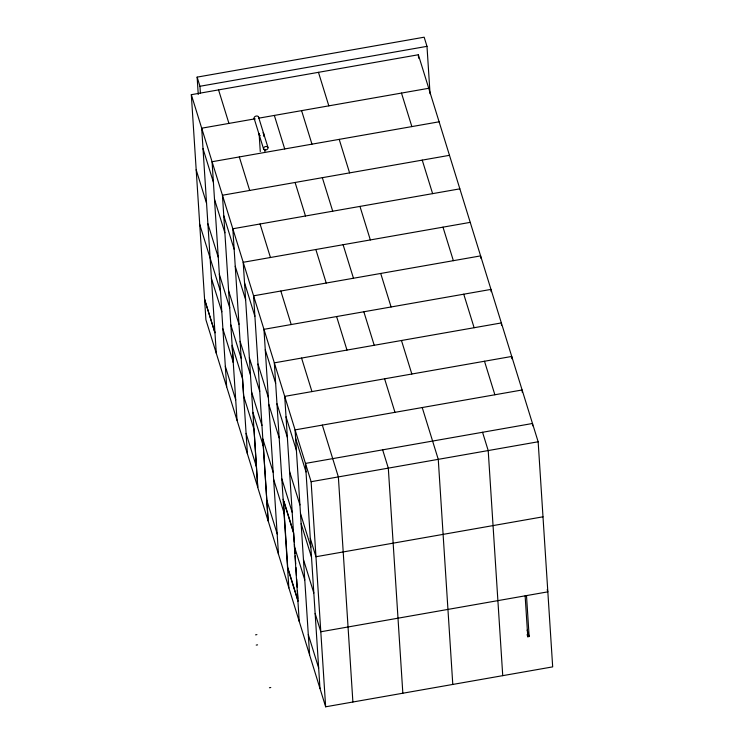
<?xml version="1.0" encoding="UTF-8"?>
<svg xmlns="http://www.w3.org/2000/svg" width="744" height="744" viewBox="0 0 744 744"><rect width="100%" height="100%" fill="white"/><g stroke="black" fill="none" stroke-linecap="round" stroke-linejoin="round"><path stroke-width="1.12" d="M198.248 94.46L197.132 77.125L424.164 37.2L426.991 46.342L430.051 93.744M197.132 77.125L199.959 86.267L426.991 46.342M459.857 188.846L232.826 228.771L243.614 395.882L254.048 429.4L257.796 487.376L205.911 319.771L191.32 94.683L418.351 54.758L538.154 441.778L552.68 666.875L325.649 706.8L268.166 520.902L262.883 439.044L273.262 472.561M255.043 118.826L201.689 128.201L216.29 353.288M258.456 118.222L428.73 88.285M439.109 121.802L212.068 161.727L226.66 386.815M449.478 155.329L222.447 195.244L233.235 362.365M470.236 222.363L243.204 262.288L257.731 487.385L268.11 520.912L253.574 295.814L480.615 255.889L480.764 258.196M191.32 94.683L311.122 481.703L538.154 441.778M542.999 516.81L315.958 556.735L310.304 538.451M255.555 634.855L256.922 634.613M256.215 645.085L257.582 644.853M527.115 634.613L527.775 636.762L529.142 636.529L526.501 595.6M269.421 687.754L270.788 687.512M262.902 132.925L263.19 133.083A2.325 1.572 -3.7 0 1 263.776 134.199L263.925 136.515M260.186 135.548A2.325 1.572 -3.7 0 1 259.396 134.971L259.144 134.18A2.325 1.572 -3.7 0 1 259.256 133.771M401.481 93.074L411.86 126.592M422.239 160.118L432.617 193.635M442.987 227.162L453.366 260.679M463.745 294.196L474.123 327.723M484.493 361.24L494.872 394.766M547.175 589.694L547.844 591.843L320.803 631.768L315.149 613.484M482.549 432.273L488.204 450.566L502.739 675.664M527.143 630.075L529.142 636.529M318.46 72.326L328.829 105.843M339.208 139.37L349.587 172.887M359.966 206.413L370.335 239.931M380.714 273.457L391.093 306.974M401.472 340.501L411.841 374.018M422.22 407.535L438.263 459.346L452.789 684.443M301.59 110.642L311.969 144.159M322.338 177.677L332.717 211.203M343.096 244.72L353.474 278.247M363.844 311.764L374.223 345.29M384.602 378.808L394.98 412.334M382.649 449.841L388.312 468.125L402.839 693.222M274.341 115.432L284.719 148.949M295.098 182.475L305.477 215.993M315.847 249.51L326.225 283.036M336.604 316.553L346.983 350.08M258.503 116.92L267.942 147.386M259.396 134.971L259.144 134.18L260.27 151.553M254.178 118.566L263.608 149.042M218.559 89.894L228.938 123.411M239.317 156.938L249.686 190.455M260.065 223.981L270.444 257.498M280.823 291.016L291.202 324.542M301.571 358.059L311.95 391.586M322.329 425.103L338.362 476.913L352.889 702.011M295.628 438.421L306.007 471.947M203.01 148.67L213.388 182.187M223.767 215.714L234.146 249.231M244.525 282.748L254.894 316.274M265.273 349.792L275.652 383.318M286.031 416.835L296.4 450.362M214.495 199.243L224.865 232.76M235.244 266.287L245.622 299.804M276.973 403.778L287.351 437.305M257.982 364.021L268.352 397.547M196.156 169.716L206.534 203.233M268.798 404.364L279.177 437.881M289.546 471.408L299.925 504.925M300.474 513.453L310.853 546.98M301.134 523.683L311.513 557.21M207.855 223.702L218.234 257.219M228.613 290.746L238.991 324.263M249.361 357.79L259.74 391.307M219.331 274.276L229.71 307.793M240.089 341.319L250.468 374.837M281.818 478.811L292.187 512.337M199.68 224.288L220.438 291.332M230.807 324.849L241.186 358.366M251.565 391.893L261.944 425.41M303.45 559.497L313.829 593.024M283.985 501.409L293.359 531.681M283.139 499.28L293.508 532.797M211.38 278.265L221.824 311.783M252.886 412.353L263.264 445.879M273.643 479.396L284.013 512.923M294.392 546.44L304.77 579.957M222.856 328.848L233.3 362.356M298.093 600.975L287.714 567.458L283.464 501.558M204.591 299.302L214.97 332.828L204.526 299.321M225.339 366.346L235.718 399.872M246.097 433.389L256.475 466.916M266.845 500.433L277.224 533.96M287.537 567.486L297.916 601.013M308.295 634.53L318.664 668.056M532.639 425.801L532.49 423.494L305.459 463.419L319.985 688.516M522.269 392.283L522.121 389.977L295.08 429.893L309.616 654.99M511.891 358.757L511.742 356.45L284.71 396.375L299.237 621.473M525.134 595.842L527.775 636.762M501.512 325.24L501.363 322.933L274.331 362.849L288.858 587.955M491.133 291.722L490.984 289.407L263.953 329.332L278.479 554.429M418.351 54.758L418.574 58.172M311.122 481.703L325.649 706.8M293.694 532.769L294.289 542.013M294.438 544.329L295.033 553.573M295.182 555.889L295.703 563.98M295.926 567.449L296.447 575.54M296.679 579.009L297.2 587.109M297.423 590.569L297.944 598.669M264.752 149.256L264.901 151.571M247.417 453.859L242.572 378.826L232.137 345.309L237.038 420.332M199.959 86.267L200.406 93.205M254.811 119.235A2.325 1.683 -17.2 0 1 255.648 116.194A2.325 1.683 -17.2 0 1 258.568 117.794M264.734 149.897A2.325 1.683 -17.2 0 0 268.045 147.814A2.325 1.683 -17.2 0 0 264.548 146.94A2.325 1.683 -17.2 0 0 264.734 149.897"/></g></svg>
